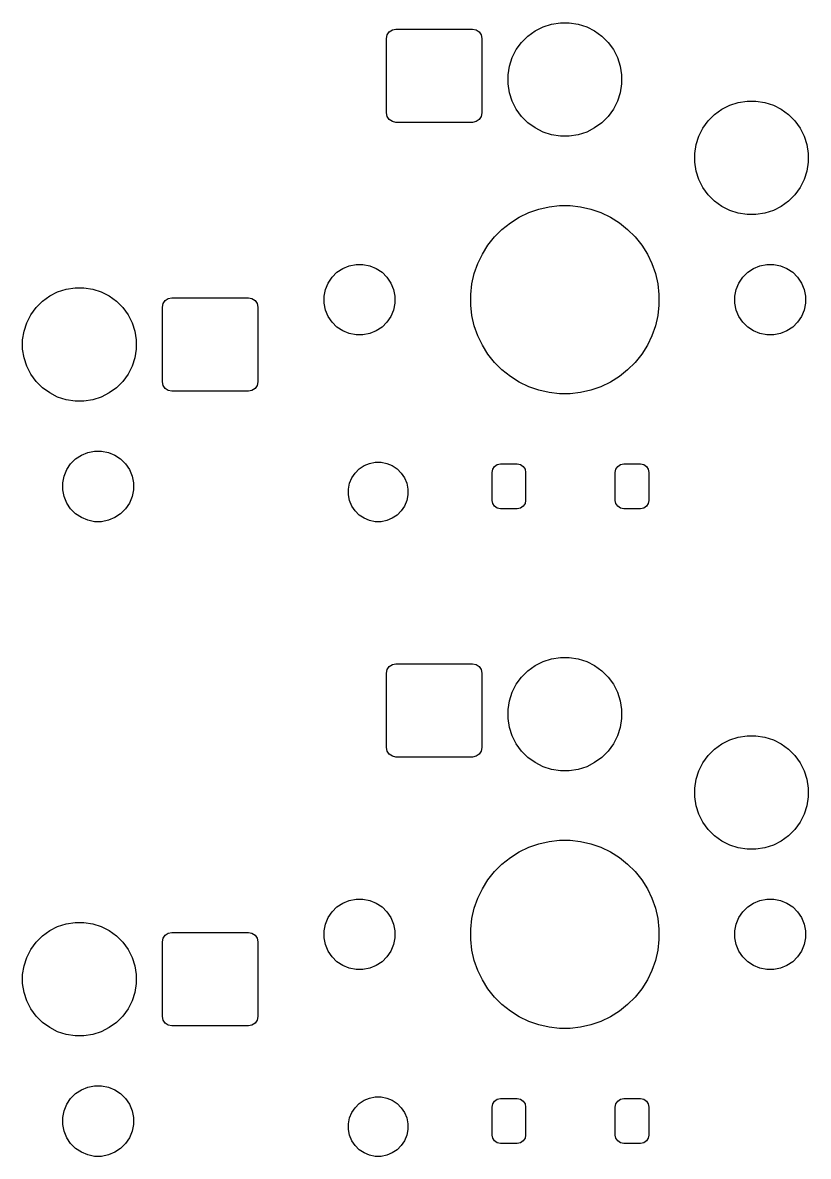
# Model space of a CAD drawing. Extents: x -0.25 to 5.63, y -3.37 to 0.69.
# Drawn here: x 1.554 to 2.383, y -0.51 to 0.686 of the extents above; entities that cross this region are included whole.
import ezdxf

# ---------------------------------------------------------------- set-up
doc = ezdxf.new("R2010")
doc.units = 0
doc.header["$MEASUREMENT"] = 0
doc.layers.add('BLACK', color=7, linetype='CONTINUOUS')

msp = doc.modelspace()

# ---------------------------------------------------------------- linework, layer by layer
at = {"layer": 'BLACK', "linetype": 'CONTINUOUS'}
for p, q in [((2.0946, 0.6772), (2.103, 0.6815)), ((2.103, 0.6815), (2.112, 0.6844)), ((2.112, 0.6844), (2.1213, 0.6858)), ((2.1213, 0.6858), (2.1307, 0.6858)), ((2.1307, 0.6858), (2.14, 0.6844)), ((2.14, 0.6844), (2.149, 0.6815)), ((2.149, 0.6815), (2.1574, 0.6772)), ((1.938, 0.6693), (1.9387, 0.6731)), ((1.9387, 0.6731), (1.9409, 0.6763)), ((1.9409, 0.6763), (1.9441, 0.6784)), ((1.9441, 0.6784), (1.9478, 0.6791)), ((1.9478, 0.6791), (2.0285, 0.6791)), ((2.0285, 0.6791), (2.0323, 0.6784)), ((2.0323, 0.6784), (2.0355, 0.6763)), ((2.0355, 0.6763), (2.0376, 0.6731)), ((2.0376, 0.6731), (2.0384, 0.6693)), ((2.0803, 0.665), (2.087, 0.6716)), ((2.087, 0.6716), (2.0946, 0.6772)), ((2.1574, 0.6772), (2.165, 0.6716)), ((2.165, 0.6716), (2.1716, 0.665)), ((1.938, 0.5906), (1.938, 0.6693)), ((2.0384, 0.6693), (2.0384, 0.5906)), ((2.0748, 0.6574), (2.0803, 0.665)), ((2.1716, 0.665), (2.1772, 0.6574)), ((2.0676, 0.64), (2.0705, 0.649)), ((2.0705, 0.649), (2.0748, 0.6574)), ((2.1772, 0.6574), (2.1815, 0.649)), ((2.1815, 0.649), (2.1844, 0.64)), ((2.0661, 0.6307), (2.0676, 0.64)), ((2.1844, 0.64), (2.1858, 0.6307)), ((2.0661, 0.6213), (2.0661, 0.6307)), ((2.1858, 0.6307), (2.1858, 0.6213)), ((2.0676, 0.612), (2.0661, 0.6213)), ((2.0705, 0.603), (2.0676, 0.612)), ((2.1844, 0.612), (2.1815, 0.603)), ((2.1858, 0.6213), (2.1844, 0.612)), ((2.0748, 0.5946), (2.0705, 0.603)), ((2.1815, 0.603), (2.1772, 0.5946)), ((2.2915, 0.5945), (2.2999, 0.5988)), ((2.2999, 0.5988), (2.3088, 0.6017)), ((2.3088, 0.6017), (2.3181, 0.6032)), ((2.3181, 0.6032), (2.3275, 0.6032)), ((2.3275, 0.6032), (2.3369, 0.6017)), ((2.3369, 0.6017), (2.3458, 0.5988)), ((2.3458, 0.5988), (2.3542, 0.5945)), ((1.9387, 0.5868), (1.938, 0.5906)), ((1.9409, 0.5836), (1.9387, 0.5868)), ((2.0376, 0.5868), (2.0355, 0.5836)), ((2.0384, 0.5906), (2.0376, 0.5868)), ((2.0803, 0.587), (2.0748, 0.5946)), ((2.087, 0.5803), (2.0803, 0.587)), ((2.1716, 0.587), (2.165, 0.5803)), ((2.1772, 0.5946), (2.1716, 0.587)), ((2.2772, 0.5823), (2.2838, 0.589)), ((2.2838, 0.589), (2.2915, 0.5945)), ((2.3542, 0.5945), (2.3618, 0.589)), ((2.3618, 0.589), (2.3685, 0.5823)), ((1.9441, 0.5815), (1.9409, 0.5836)), ((1.9478, 0.5807), (1.9441, 0.5815)), ((2.0285, 0.5807), (1.9478, 0.5807)), ((2.0323, 0.5815), (2.0285, 0.5807)), ((2.0355, 0.5836), (2.0323, 0.5815)), ((2.0946, 0.5748), (2.087, 0.5803)), ((2.103, 0.5705), (2.0946, 0.5748)), ((2.1574, 0.5748), (2.149, 0.5705)), ((2.165, 0.5803), (2.1574, 0.5748)), ((2.2674, 0.5663), (2.2716, 0.5747)), ((2.2716, 0.5747), (2.2772, 0.5823)), ((2.3685, 0.5823), (2.374, 0.5747)), ((2.374, 0.5747), (2.3783, 0.5663)), ((2.112, 0.5676), (2.103, 0.5705)), ((2.1213, 0.5661), (2.112, 0.5676)), ((2.1307, 0.5661), (2.1213, 0.5661)), ((2.14, 0.5676), (2.1307, 0.5661)), ((2.149, 0.5705), (2.14, 0.5676)), ((2.2645, 0.5573), (2.2674, 0.5663)), ((2.3783, 0.5663), (2.3812, 0.5573)), ((2.263, 0.548), (2.2645, 0.5573)), ((2.3812, 0.5573), (2.3827, 0.548)), ((2.263, 0.5386), (2.263, 0.548)), ((2.2645, 0.5293), (2.263, 0.5386)), ((2.3827, 0.5386), (2.3812, 0.5293)), ((2.3827, 0.548), (2.3827, 0.5386)), ((2.2674, 0.5203), (2.2645, 0.5293)), ((2.3812, 0.5293), (2.3783, 0.5203)), ((2.2716, 0.5119), (2.2674, 0.5203)), ((2.3783, 0.5203), (2.374, 0.5119)), ((2.2772, 0.5043), (2.2716, 0.5119)), ((2.2838, 0.4977), (2.2772, 0.5043)), ((2.3685, 0.5043), (2.3618, 0.4977)), ((2.374, 0.5119), (2.3685, 0.5043)), ((2.0985, 0.4892), (2.1093, 0.4917)), ((2.1093, 0.4917), (2.1204, 0.493)), ((2.1204, 0.493), (2.1316, 0.493)), ((2.1316, 0.493), (2.1426, 0.4917)), ((2.1426, 0.4917), (2.1535, 0.4892)), ((2.2915, 0.4921), (2.2838, 0.4977)), ((2.2999, 0.4878), (2.2915, 0.4921)), ((2.3542, 0.4921), (2.3458, 0.4878)), ((2.3618, 0.4977), (2.3542, 0.4921)), ((2.0685, 0.4748), (2.0779, 0.4807)), ((2.0779, 0.4807), (2.0879, 0.4855)), ((2.0879, 0.4855), (2.0985, 0.4892)), ((2.1535, 0.4892), (2.164, 0.4855)), ((2.164, 0.4855), (2.1741, 0.4807)), ((2.1741, 0.4807), (2.1835, 0.4748)), ((2.3088, 0.4849), (2.2999, 0.4878)), ((2.3181, 0.4835), (2.3088, 0.4849)), ((2.3275, 0.4835), (2.3181, 0.4835)), ((2.3369, 0.4849), (2.3275, 0.4835)), ((2.3458, 0.4878), (2.3369, 0.4849)), ((2.0519, 0.4599), (2.0597, 0.4678)), ((2.0597, 0.4678), (2.0685, 0.4748)), ((2.1835, 0.4748), (2.1922, 0.4678)), ((2.1922, 0.4678), (2.2001, 0.4599)), ((2.0449, 0.4512), (2.0519, 0.4599)), ((2.2001, 0.4599), (2.2071, 0.4512)), ((2.039, 0.4418), (2.0449, 0.4512)), ((2.2071, 0.4512), (2.213, 0.4418)), ((1.8986, 0.4295), (1.9058, 0.4309)), ((1.9058, 0.4309), (1.9131, 0.4309)), ((1.9131, 0.4309), (1.9203, 0.4295)), ((2.0305, 0.4212), (2.0341, 0.4317)), ((2.0341, 0.4317), (2.039, 0.4418)), ((2.213, 0.4418), (2.2178, 0.4317)), ((2.2178, 0.4317), (2.2215, 0.4212)), ((2.3317, 0.4295), (2.3389, 0.4309)), ((2.3389, 0.4309), (2.3462, 0.4309)), ((2.3462, 0.4309), (2.3534, 0.4295)), ((1.8805, 0.4174), (1.8857, 0.4226)), ((1.8857, 0.4226), (1.8918, 0.4267)), ((1.8918, 0.4267), (1.8986, 0.4295)), ((1.9203, 0.4295), (1.9271, 0.4267)), ((1.9271, 0.4267), (1.9332, 0.4226)), ((1.9332, 0.4226), (1.9384, 0.4174)), ((2.028, 0.4104), (2.0305, 0.4212)), ((2.2215, 0.4212), (2.224, 0.4104)), ((2.3136, 0.4174), (2.3188, 0.4226)), ((2.3188, 0.4226), (2.3249, 0.4267)), ((2.3249, 0.4267), (2.3317, 0.4295)), ((2.3534, 0.4295), (2.3602, 0.4267)), ((2.3602, 0.4267), (2.3662, 0.4226)), ((2.3662, 0.4226), (2.3714, 0.4174)), ((1.8737, 0.4046), (1.8765, 0.4113)), ((1.8765, 0.4113), (1.8805, 0.4174)), ((1.9384, 0.4174), (1.9424, 0.4113)), ((1.9424, 0.4113), (1.9452, 0.4046)), ((2.0267, 0.3993), (2.028, 0.4104)), ((2.224, 0.4104), (2.2252, 0.3993)), ((2.3067, 0.4046), (2.3095, 0.4113)), ((2.3095, 0.4113), (2.3136, 0.4174)), ((2.3714, 0.4174), (2.3755, 0.4113)), ((2.3755, 0.4113), (2.3783, 0.4046)), ((1.5752, 0.3921), (1.5828, 0.3976)), ((1.5828, 0.3976), (1.5912, 0.4019)), ((1.5912, 0.4019), (1.6002, 0.4048)), ((1.6002, 0.4048), (1.6095, 0.4063)), ((1.6095, 0.4063), (1.6189, 0.4063)), ((1.6189, 0.4063), (1.6282, 0.4048)), ((1.6282, 0.4048), (1.6371, 0.4019)), ((1.6371, 0.4019), (1.6455, 0.3976)), ((1.6455, 0.3976), (1.6532, 0.3921)), ((1.7047, 0.3928), (1.7078, 0.3949)), ((1.7078, 0.3949), (1.7116, 0.3957)), ((1.7116, 0.3957), (1.7923, 0.3957)), ((1.7923, 0.3957), (1.7961, 0.3949)), ((1.7961, 0.3949), (1.7993, 0.3928)), ((1.8722, 0.3974), (1.8737, 0.4046)), ((1.8722, 0.39), (1.8722, 0.3974)), ((1.9452, 0.4046), (1.9467, 0.3974)), ((1.9467, 0.3974), (1.9467, 0.39)), ((2.0267, 0.3881), (2.0267, 0.3993)), ((2.2252, 0.3993), (2.2252, 0.3881)), ((2.3053, 0.3974), (2.3067, 0.4046)), ((2.3053, 0.39), (2.3053, 0.3974)), ((2.3783, 0.4046), (2.3797, 0.3974)), ((2.3797, 0.3974), (2.3797, 0.39)), ((1.563, 0.3778), (1.5685, 0.3854)), ((1.5685, 0.3854), (1.5752, 0.3921)), ((1.6532, 0.3921), (1.6598, 0.3854)), ((1.6598, 0.3854), (1.6654, 0.3778)), ((1.7018, 0.3858), (1.7025, 0.3896)), ((1.7018, 0.3071), (1.7018, 0.3858)), ((1.7025, 0.3896), (1.7047, 0.3928)), ((1.7993, 0.3928), (1.8014, 0.3896)), ((1.8014, 0.3896), (1.8022, 0.3858)), ((1.8022, 0.3858), (1.8022, 0.3071)), ((1.8737, 0.3828), (1.8722, 0.39)), ((1.8765, 0.3761), (1.8737, 0.3828)), ((1.9452, 0.3828), (1.9424, 0.3761)), ((1.9467, 0.39), (1.9452, 0.3828)), ((2.028, 0.377), (2.0267, 0.3881)), ((2.2252, 0.3881), (2.224, 0.377)), ((2.3067, 0.3828), (2.3053, 0.39)), ((2.3095, 0.3761), (2.3067, 0.3828)), ((2.3783, 0.3828), (2.3755, 0.3761)), ((2.3797, 0.39), (2.3783, 0.3828)), ((1.5587, 0.3694), (1.563, 0.3778)), ((1.6654, 0.3778), (1.6696, 0.3694)), ((1.8805, 0.37), (1.8765, 0.3761)), ((1.9424, 0.3761), (1.9384, 0.37)), ((2.0305, 0.3662), (2.028, 0.377)), ((2.224, 0.377), (2.2215, 0.3662)), ((2.3136, 0.37), (2.3095, 0.3761)), ((2.3755, 0.3761), (2.3714, 0.37)), ((1.5543, 0.3512), (1.5558, 0.3605)), ((1.5558, 0.3605), (1.5587, 0.3694)), ((1.6696, 0.3694), (1.6726, 0.3605)), ((1.6726, 0.3605), (1.674, 0.3512)), ((1.8857, 0.3648), (1.8805, 0.37)), ((1.8918, 0.3607), (1.8857, 0.3648)), ((1.8986, 0.3579), (1.8918, 0.3607)), ((1.9271, 0.3607), (1.9203, 0.3579)), ((1.9332, 0.3648), (1.9271, 0.3607)), ((1.9384, 0.37), (1.9332, 0.3648)), ((2.0341, 0.3557), (2.0305, 0.3662)), ((2.2215, 0.3662), (2.2178, 0.3557)), ((2.3188, 0.3648), (2.3136, 0.37)), ((2.3249, 0.3607), (2.3188, 0.3648)), ((2.3317, 0.3579), (2.3249, 0.3607)), ((2.3602, 0.3607), (2.3534, 0.3579)), ((2.3662, 0.3648), (2.3602, 0.3607)), ((2.3714, 0.37), (2.3662, 0.3648)), ((1.5543, 0.3417), (1.5543, 0.3512)), ((1.674, 0.3512), (1.674, 0.3417)), ((1.9058, 0.3565), (1.8986, 0.3579)), ((1.9131, 0.3565), (1.9058, 0.3565)), ((1.9203, 0.3579), (1.9131, 0.3565)), ((2.039, 0.3456), (2.0341, 0.3557)), ((2.2178, 0.3557), (2.213, 0.3456)), ((2.3389, 0.3565), (2.3317, 0.3579)), ((2.3462, 0.3565), (2.3389, 0.3565)), ((2.3534, 0.3579), (2.3462, 0.3565)), ((1.5558, 0.3324), (1.5543, 0.3417)), ((1.674, 0.3417), (1.6726, 0.3324)), ((2.0449, 0.3362), (2.039, 0.3456)), ((2.0519, 0.3275), (2.0449, 0.3362)), ((2.2071, 0.3362), (2.2001, 0.3275)), ((2.213, 0.3456), (2.2071, 0.3362)), ((1.5587, 0.3235), (1.5558, 0.3324)), ((1.563, 0.3151), (1.5587, 0.3235)), ((1.6696, 0.3235), (1.6654, 0.3151)), ((1.6726, 0.3324), (1.6696, 0.3235)), ((2.0597, 0.3196), (2.0519, 0.3275)), ((2.2001, 0.3275), (2.1922, 0.3196)), ((1.5685, 0.3075), (1.563, 0.3151)), ((1.6654, 0.3151), (1.6598, 0.3075)), ((2.0685, 0.3126), (2.0597, 0.3196)), ((2.0779, 0.3067), (2.0685, 0.3126)), ((2.1835, 0.3126), (2.1741, 0.3067)), ((2.1922, 0.3196), (2.1835, 0.3126)), ((1.5752, 0.3008), (1.5685, 0.3075)), ((1.5828, 0.2953), (1.5752, 0.3008)), ((1.6532, 0.3008), (1.6455, 0.2953)), ((1.6598, 0.3075), (1.6532, 0.3008)), ((1.7025, 0.3033), (1.7018, 0.3071)), ((1.7047, 0.3001), (1.7025, 0.3033)), ((1.7078, 0.298), (1.7047, 0.3001)), ((1.7993, 0.3001), (1.7961, 0.298)), ((1.8014, 0.3033), (1.7993, 0.3001)), ((1.8022, 0.3071), (1.8014, 0.3033)), ((2.0879, 0.3019), (2.0779, 0.3067)), ((2.0985, 0.2982), (2.0879, 0.3019)), ((2.164, 0.3019), (2.1535, 0.2982)), ((2.1741, 0.3067), (2.164, 0.3019)), ((1.5912, 0.291), (1.5828, 0.2953)), ((1.6002, 0.2881), (1.5912, 0.291)), ((1.6095, 0.2866), (1.6002, 0.2881)), ((1.6282, 0.2881), (1.6189, 0.2866)), ((1.6371, 0.291), (1.6282, 0.2881)), ((1.6455, 0.2953), (1.6371, 0.291)), ((1.7116, 0.2972), (1.7078, 0.298)), ((1.7923, 0.2972), (1.7116, 0.2972)), ((1.7961, 0.298), (1.7923, 0.2972)), ((2.1093, 0.2957), (2.0985, 0.2982)), ((2.1204, 0.2944), (2.1093, 0.2957)), ((2.1316, 0.2944), (2.1204, 0.2944)), ((2.1426, 0.2957), (2.1316, 0.2944)), ((2.1535, 0.2982), (2.1426, 0.2957)), ((1.6189, 0.2866), (1.6095, 0.2866)), ((1.6101, 0.2258), (1.6162, 0.2298)), ((1.6162, 0.2298), (1.623, 0.2326)), ((1.623, 0.2326), (1.6302, 0.2341)), ((1.6302, 0.2341), (1.6375, 0.2341)), ((1.6375, 0.2341), (1.6447, 0.2326)), ((1.6447, 0.2326), (1.6515, 0.2298)), ((1.6515, 0.2298), (1.6576, 0.2258)), ((1.6009, 0.2145), (1.6049, 0.2206)), ((1.6049, 0.2206), (1.6101, 0.2258)), ((1.6576, 0.2258), (1.6628, 0.2206)), ((1.6628, 0.2206), (1.6668, 0.2145)), ((1.9048, 0.2109), (1.9092, 0.2153)), ((1.9092, 0.2153), (1.9143, 0.2187)), ((1.9143, 0.2187), (1.92, 0.2211)), ((1.92, 0.2211), (1.926, 0.2223)), ((1.926, 0.2223), (1.9322, 0.2223)), ((1.9322, 0.2223), (1.9383, 0.2211)), ((1.9383, 0.2211), (1.944, 0.2187)), ((1.944, 0.2187), (1.9491, 0.2153)), ((1.9491, 0.2153), (1.9535, 0.2109)), ((2.0499, 0.215), (2.0518, 0.2179)), ((2.0518, 0.2179), (2.0547, 0.2198)), ((2.0547, 0.2198), (2.0581, 0.2205)), ((2.0581, 0.2205), (2.0758, 0.2205)), ((2.0758, 0.2205), (2.0792, 0.2198)), ((2.0792, 0.2198), (2.0821, 0.2179)), ((2.0821, 0.2179), (2.084, 0.215)), ((2.1798, 0.215), (2.1817, 0.2179)), ((2.1817, 0.2179), (2.1846, 0.2198)), ((2.1846, 0.2198), (2.188, 0.2205)), ((2.188, 0.2205), (2.2057, 0.2205)), ((2.2057, 0.2205), (2.2091, 0.2198)), ((2.2091, 0.2198), (2.212, 0.2179)), ((2.212, 0.2179), (2.2139, 0.215)), ((1.5966, 0.2005), (1.5981, 0.2077)), ((1.5981, 0.2077), (1.6009, 0.2145)), ((1.6668, 0.2145), (1.6696, 0.2077)), ((1.6696, 0.2077), (1.6711, 0.2005)), ((1.899, 0.2001), (1.9014, 0.2058)), ((1.9014, 0.2058), (1.9048, 0.2109)), ((1.9535, 0.2109), (1.9569, 0.2058)), ((1.9569, 0.2058), (1.9593, 0.2001)), ((2.0492, 0.2116), (2.0499, 0.215)), ((2.0492, 0.1821), (2.0492, 0.2116)), ((2.084, 0.215), (2.0846, 0.2116)), ((2.0846, 0.2116), (2.0846, 0.1821)), ((2.1791, 0.2116), (2.1798, 0.215)), ((2.1791, 0.1821), (2.1791, 0.2116)), ((2.2139, 0.215), (2.2146, 0.2116)), ((2.2146, 0.2116), (2.2146, 0.1821)), ((1.5966, 0.1932), (1.5966, 0.2005)), ((1.5981, 0.186), (1.5966, 0.1932)), ((1.6711, 0.1932), (1.6696, 0.186)), ((1.6711, 0.2005), (1.6711, 0.1932)), ((1.8978, 0.194), (1.899, 0.2001)), ((1.8978, 0.1879), (1.8978, 0.194)), ((1.9593, 0.2001), (1.9605, 0.194)), ((1.9605, 0.194), (1.9605, 0.1879)), ((1.6009, 0.1792), (1.5981, 0.186)), ((1.6696, 0.186), (1.6668, 0.1792)), ((1.899, 0.1818), (1.8978, 0.1879)), ((1.9014, 0.1761), (1.899, 0.1818)), ((1.9593, 0.1818), (1.9569, 0.1761)), ((1.9605, 0.1879), (1.9593, 0.1818)), ((2.0499, 0.1787), (2.0492, 0.1821)), ((2.0846, 0.1821), (2.084, 0.1787)), ((2.1798, 0.1787), (2.1791, 0.1821)), ((2.2146, 0.1821), (2.2139, 0.1787)), ((1.6049, 0.1731), (1.6009, 0.1792)), ((1.6101, 0.1679), (1.6049, 0.1731)), ((1.6162, 0.1639), (1.6101, 0.1679)), ((1.6576, 0.1679), (1.6515, 0.1639)), ((1.6628, 0.1731), (1.6576, 0.1679)), ((1.6668, 0.1792), (1.6628, 0.1731)), ((1.9048, 0.171), (1.9014, 0.1761)), ((1.9092, 0.1666), (1.9048, 0.171)), ((1.9535, 0.171), (1.9491, 0.1666)), ((1.9569, 0.1761), (1.9535, 0.171)), ((2.0518, 0.1758), (2.0499, 0.1787)), ((2.0547, 0.1739), (2.0518, 0.1758)), ((2.0581, 0.1732), (2.0547, 0.1739)), ((2.0758, 0.1732), (2.0581, 0.1732)), ((2.0792, 0.1739), (2.0758, 0.1732)), ((2.0821, 0.1758), (2.0792, 0.1739)), ((2.084, 0.1787), (2.0821, 0.1758)), ((2.1817, 0.1758), (2.1798, 0.1787)), ((2.1846, 0.1739), (2.1817, 0.1758)), ((2.188, 0.1732), (2.1846, 0.1739)), ((2.2057, 0.1732), (2.188, 0.1732)), ((2.2091, 0.1739), (2.2057, 0.1732)), ((2.212, 0.1758), (2.2091, 0.1739)), ((2.2139, 0.1787), (2.212, 0.1758)), ((1.623, 0.1611), (1.6162, 0.1639)), ((1.6302, 0.1596), (1.623, 0.1611)), ((1.6375, 0.1596), (1.6302, 0.1596)), ((1.6447, 0.1611), (1.6375, 0.1596)), ((1.6515, 0.1639), (1.6447, 0.1611)), ((1.9143, 0.1632), (1.9092, 0.1666)), ((1.92, 0.1608), (1.9143, 0.1632)), ((1.926, 0.1596), (1.92, 0.1608)), ((1.9322, 0.1596), (1.926, 0.1596)), ((1.9383, 0.1608), (1.9322, 0.1596)), ((1.944, 0.1632), (1.9383, 0.1608)), ((1.9491, 0.1666), (1.944, 0.1632)), ((2.0946, 0.0079), (2.103, 0.0122)), ((2.103, 0.0122), (2.112, 0.0151)), ((2.112, 0.0151), (2.1213, 0.0165)), ((2.1213, 0.0165), (2.1307, 0.0165)), ((2.1307, 0.0165), (2.14, 0.0151)), ((2.14, 0.0151), (2.149, 0.0122)), ((2.149, 0.0122), (2.1574, 0.0079)), ((1.938, 0), (1.9387, 0.0038)), ((1.938, -0.0787), (1.938, 0)), ((1.9387, 0.0038), (1.9409, 0.007)), ((1.9409, 0.007), (1.9441, 0.0091)), ((1.9441, 0.0091), (1.9478, 0.0098)), ((1.9478, 0.0098), (2.0285, 0.0098)), ((2.0285, 0.0098), (2.0323, 0.0091)), ((2.0323, 0.0091), (2.0355, 0.007)), ((2.0355, 0.007), (2.0376, 0.0038)), ((2.0376, 0.0038), (2.0384, 0)), ((2.0384, 0), (2.0384, -0.0787)), ((2.0803, -0.0043), (2.087, 0.0023)), ((2.087, 0.0023), (2.0946, 0.0079)), ((2.1574, 0.0079), (2.165, 0.0023)), ((2.165, 0.0023), (2.1716, -0.0043)), ((2.0705, -0.0203), (2.0748, -0.0119)), ((2.0748, -0.0119), (2.0803, -0.0043)), ((2.1716, -0.0043), (2.1772, -0.0119)), ((2.1772, -0.0119), (2.1815, -0.0203)), ((2.0676, -0.0293), (2.0705, -0.0203)), ((2.1815, -0.0203), (2.1844, -0.0293)), ((2.0661, -0.0386), (2.0676, -0.0293)), ((2.1844, -0.0293), (2.1858, -0.0386)), ((2.0661, -0.048), (2.0661, -0.0386)), ((2.1858, -0.0386), (2.1858, -0.048)), ((2.0676, -0.0573), (2.0661, -0.048)), ((2.0705, -0.0663), (2.0676, -0.0573)), ((2.1844, -0.0573), (2.1815, -0.0663)), ((2.1858, -0.048), (2.1844, -0.0573)), ((2.0748, -0.0747), (2.0705, -0.0663)), ((2.1815, -0.0663), (2.1772, -0.0747)), ((2.2915, -0.0748), (2.2999, -0.0705)), ((2.2999, -0.0705), (2.3088, -0.0676)), ((2.3088, -0.0676), (2.3181, -0.0661)), ((2.3181, -0.0661), (2.3275, -0.0661)), ((2.3275, -0.0661), (2.3369, -0.0676)), ((2.3369, -0.0676), (2.3458, -0.0705)), ((2.3458, -0.0705), (2.3542, -0.0748)), ((1.9387, -0.0825), (1.938, -0.0787)), ((1.9409, -0.0857), (1.9387, -0.0825)), ((2.0376, -0.0825), (2.0355, -0.0857)), ((2.0384, -0.0787), (2.0376, -0.0825)), ((2.0803, -0.0823), (2.0748, -0.0747)), ((2.087, -0.089), (2.0803, -0.0823)), ((2.1716, -0.0823), (2.165, -0.089)), ((2.1772, -0.0747), (2.1716, -0.0823)), ((2.2772, -0.087), (2.2838, -0.0803)), ((2.2838, -0.0803), (2.2915, -0.0748)), ((2.3542, -0.0748), (2.3618, -0.0803)), ((2.3618, -0.0803), (2.3685, -0.087)), ((1.9441, -0.0878), (1.9409, -0.0857)), ((1.9478, -0.0886), (1.9441, -0.0878)), ((2.0285, -0.0886), (1.9478, -0.0886)), ((2.0323, -0.0878), (2.0285, -0.0886)), ((2.0355, -0.0857), (2.0323, -0.0878)), ((2.0946, -0.0945), (2.087, -0.089)), ((2.103, -0.0988), (2.0946, -0.0945)), ((2.1574, -0.0945), (2.149, -0.0988)), ((2.165, -0.089), (2.1574, -0.0945)), ((2.2674, -0.103), (2.2716, -0.0946)), ((2.2716, -0.0946), (2.2772, -0.087)), ((2.3685, -0.087), (2.374, -0.0946)), ((2.374, -0.0946), (2.3783, -0.103)), ((2.112, -0.1017), (2.103, -0.0988)), ((2.1213, -0.1032), (2.112, -0.1017)), ((2.1307, -0.1032), (2.1213, -0.1032)), ((2.14, -0.1017), (2.1307, -0.1032)), ((2.149, -0.0988), (2.14, -0.1017)), ((2.2645, -0.112), (2.2674, -0.103)), ((2.3783, -0.103), (2.3812, -0.112)), ((2.263, -0.1213), (2.2645, -0.112)), ((2.3812, -0.112), (2.3827, -0.1213)), ((2.263, -0.1307), (2.263, -0.1213)), ((2.2645, -0.14), (2.263, -0.1307)), ((2.3827, -0.1307), (2.3812, -0.14)), ((2.3827, -0.1213), (2.3827, -0.1307)), ((2.2674, -0.149), (2.2645, -0.14)), ((2.3812, -0.14), (2.3783, -0.149)), ((2.2716, -0.1574), (2.2674, -0.149)), ((2.3783, -0.149), (2.374, -0.1574)), ((2.2772, -0.165), (2.2716, -0.1574)), ((2.2838, -0.1716), (2.2772, -0.165)), ((2.3685, -0.165), (2.3618, -0.1716)), ((2.374, -0.1574), (2.3685, -0.165)), ((2.0985, -0.1801), (2.1093, -0.1776)), ((2.1093, -0.1776), (2.1204, -0.1763)), ((2.1204, -0.1763), (2.1316, -0.1763)), ((2.1316, -0.1763), (2.1426, -0.1776)), ((2.1426, -0.1776), (2.1535, -0.1801)), ((2.2915, -0.1772), (2.2838, -0.1716)), ((2.2999, -0.1815), (2.2915, -0.1772)), ((2.3542, -0.1772), (2.3458, -0.1815)), ((2.3618, -0.1716), (2.3542, -0.1772)), ((2.0685, -0.1945), (2.0779, -0.1886)), ((2.0779, -0.1886), (2.0879, -0.1837)), ((2.0879, -0.1837), (2.0985, -0.1801)), ((2.1535, -0.1801), (2.164, -0.1837)), ((2.164, -0.1837), (2.1741, -0.1886)), ((2.1741, -0.1886), (2.1835, -0.1945)), ((2.3088, -0.1844), (2.2999, -0.1815)), ((2.3181, -0.1858), (2.3088, -0.1844)), ((2.3275, -0.1858), (2.3181, -0.1858)), ((2.3369, -0.1844), (2.3275, -0.1858)), ((2.3458, -0.1815), (2.3369, -0.1844)), ((2.0519, -0.2093), (2.0597, -0.2015)), ((2.0597, -0.2015), (2.0685, -0.1945)), ((2.1835, -0.1945), (2.1922, -0.2015)), ((2.1922, -0.2015), (2.2001, -0.2093)), ((2.0449, -0.2181), (2.0519, -0.2093)), ((2.2001, -0.2093), (2.2071, -0.2181)), ((2.039, -0.2275), (2.0449, -0.2181)), ((2.2071, -0.2181), (2.213, -0.2275)), ((1.8986, -0.2398), (1.9058, -0.2384)), ((1.9058, -0.2384), (1.9131, -0.2384)), ((1.9131, -0.2384), (1.9203, -0.2398)), ((2.0305, -0.2481), (2.0341, -0.2375)), ((2.0341, -0.2375), (2.039, -0.2275)), ((2.213, -0.2275), (2.2178, -0.2375)), ((2.2178, -0.2375), (2.2215, -0.2481)), ((2.3317, -0.2398), (2.3389, -0.2384)), ((2.3389, -0.2384), (2.3462, -0.2384)), ((2.3462, -0.2384), (2.3534, -0.2398)), ((1.8805, -0.2519), (1.8857, -0.2467)), ((1.8857, -0.2467), (1.8918, -0.2426)), ((1.8918, -0.2426), (1.8986, -0.2398)), ((1.9203, -0.2398), (1.9271, -0.2426)), ((1.9271, -0.2426), (1.9332, -0.2467)), ((1.9332, -0.2467), (1.9384, -0.2519)), ((2.028, -0.2589), (2.0305, -0.2481)), ((2.2215, -0.2481), (2.224, -0.2589)), ((2.3136, -0.2519), (2.3188, -0.2467)), ((2.3188, -0.2467), (2.3249, -0.2426)), ((2.3249, -0.2426), (2.3317, -0.2398)), ((2.3534, -0.2398), (2.3602, -0.2426)), ((2.3602, -0.2426), (2.3662, -0.2467)), ((2.3662, -0.2467), (2.3714, -0.2519)), ((1.6002, -0.2645), (1.6095, -0.263)), ((1.6095, -0.263), (1.6189, -0.263)), ((1.6189, -0.263), (1.6282, -0.2645)), ((1.8737, -0.2647), (1.8765, -0.258)), ((1.8765, -0.258), (1.8805, -0.2519)), ((1.9384, -0.2519), (1.9424, -0.258)), ((1.9424, -0.258), (1.9452, -0.2647)), ((2.0267, -0.27), (2.028, -0.2589)), ((2.224, -0.2589), (2.2252, -0.27)), ((2.3067, -0.2647), (2.3095, -0.258)), ((2.3095, -0.258), (2.3136, -0.2519)), ((2.3714, -0.2519), (2.3755, -0.258)), ((2.3755, -0.258), (2.3783, -0.2647)), ((1.5752, -0.2772), (1.5828, -0.2716)), ((1.5828, -0.2716), (1.5912, -0.2674)), ((1.5912, -0.2674), (1.6002, -0.2645)), ((1.6282, -0.2645), (1.6371, -0.2674)), ((1.6371, -0.2674), (1.6455, -0.2716)), ((1.6455, -0.2716), (1.6532, -0.2772)), ((1.7047, -0.2765), (1.7078, -0.2744)), ((1.7078, -0.2744), (1.7116, -0.2736)), ((1.7116, -0.2736), (1.7923, -0.2736)), ((1.7923, -0.2736), (1.7961, -0.2744)), ((1.7961, -0.2744), (1.7993, -0.2765)), ((1.8722, -0.2719), (1.8737, -0.2647)), ((1.8722, -0.2793), (1.8722, -0.2719)), ((1.9452, -0.2647), (1.9467, -0.2719)), ((1.9467, -0.2719), (1.9467, -0.2793)), ((2.0267, -0.2812), (2.0267, -0.27)), ((2.2252, -0.27), (2.2252, -0.2812)), ((2.3053, -0.2719), (2.3067, -0.2647)), ((2.3053, -0.2793), (2.3053, -0.2719)), ((2.3783, -0.2647), (2.3797, -0.2719)), ((2.3797, -0.2719), (2.3797, -0.2793)), ((1.563, -0.2915), (1.5685, -0.2838)), ((1.5685, -0.2838), (1.5752, -0.2772)), ((1.6532, -0.2772), (1.6598, -0.2838)), ((1.6598, -0.2838), (1.6654, -0.2915)), ((1.7018, -0.2835), (1.7025, -0.2797)), ((1.7018, -0.3622), (1.7018, -0.2835)), ((1.7025, -0.2797), (1.7047, -0.2765)), ((1.7993, -0.2765), (1.8014, -0.2797)), ((1.8014, -0.2797), (1.8022, -0.2835)), ((1.8022, -0.2835), (1.8022, -0.3622)), ((1.8737, -0.2864), (1.8722, -0.2793)), ((1.8765, -0.2932), (1.8737, -0.2864)), ((1.9452, -0.2864), (1.9424, -0.2932)), ((1.9467, -0.2793), (1.9452, -0.2864)), ((2.028, -0.2922), (2.0267, -0.2812)), ((2.2252, -0.2812), (2.224, -0.2922)), ((2.3067, -0.2864), (2.3053, -0.2793)), ((2.3095, -0.2932), (2.3067, -0.2864)), ((2.3783, -0.2864), (2.3755, -0.2932)), ((2.3797, -0.2793), (2.3783, -0.2864)), ((1.5587, -0.2999), (1.563, -0.2915)), ((1.6654, -0.2915), (1.6696, -0.2999)), ((1.8805, -0.2993), (1.8765, -0.2932)), ((1.9424, -0.2932), (1.9384, -0.2993)), ((2.0305, -0.3031), (2.028, -0.2922)), ((2.224, -0.2922), (2.2215, -0.3031)), ((2.3136, -0.2993), (2.3095, -0.2932)), ((2.3755, -0.2932), (2.3714, -0.2993)), ((1.5543, -0.3181), (1.5558, -0.3088)), ((1.5558, -0.3088), (1.5587, -0.2999)), ((1.6696, -0.2999), (1.6726, -0.3088)), ((1.6726, -0.3088), (1.674, -0.3181)), ((1.8857, -0.3045), (1.8805, -0.2993)), ((1.8918, -0.3086), (1.8857, -0.3045)), ((1.8986, -0.3114), (1.8918, -0.3086)), ((1.9271, -0.3086), (1.9203, -0.3114)), ((1.9332, -0.3045), (1.9271, -0.3086)), ((1.9384, -0.2993), (1.9332, -0.3045)), ((2.0341, -0.3136), (2.0305, -0.3031)), ((2.2215, -0.3031), (2.2178, -0.3136)), ((2.3188, -0.3045), (2.3136, -0.2993)), ((2.3249, -0.3086), (2.3188, -0.3045)), ((2.3317, -0.3114), (2.3249, -0.3086)), ((2.3602, -0.3086), (2.3534, -0.3114)), ((2.3662, -0.3045), (2.3602, -0.3086)), ((2.3714, -0.2993), (2.3662, -0.3045)), ((1.5543, -0.3275), (1.5543, -0.3181)), ((1.674, -0.3181), (1.674, -0.3275)), ((1.9058, -0.3128), (1.8986, -0.3114)), ((1.9131, -0.3128), (1.9058, -0.3128)), ((1.9203, -0.3114), (1.9131, -0.3128)), ((2.039, -0.3237), (2.0341, -0.3136)), ((2.2178, -0.3136), (2.213, -0.3237)), ((2.3389, -0.3128), (2.3317, -0.3114)), ((2.3462, -0.3128), (2.3389, -0.3128)), ((2.3534, -0.3114), (2.3462, -0.3128)), ((1.5558, -0.3369), (1.5543, -0.3275)), ((1.674, -0.3275), (1.6726, -0.3369)), ((2.0449, -0.3331), (2.039, -0.3237)), ((2.0519, -0.3418), (2.0449, -0.3331)), ((2.2071, -0.3331), (2.2001, -0.3418)), ((2.213, -0.3237), (2.2071, -0.3331)), ((1.5587, -0.3458), (1.5558, -0.3369)), ((1.563, -0.3542), (1.5587, -0.3458)), ((1.6696, -0.3458), (1.6654, -0.3542)), ((1.6726, -0.3369), (1.6696, -0.3458)), ((2.0597, -0.3497), (2.0519, -0.3418)), ((2.2001, -0.3418), (2.1922, -0.3497)), ((1.5685, -0.3618), (1.563, -0.3542)), ((1.6654, -0.3542), (1.6598, -0.3618)), ((2.0685, -0.3567), (2.0597, -0.3497)), ((2.0779, -0.3626), (2.0685, -0.3567)), ((2.1835, -0.3567), (2.1741, -0.3626)), ((2.1922, -0.3497), (2.1835, -0.3567)), ((1.5752, -0.3685), (1.5685, -0.3618)), ((1.5828, -0.374), (1.5752, -0.3685)), ((1.6532, -0.3685), (1.6455, -0.374)), ((1.6598, -0.3618), (1.6532, -0.3685)), ((1.7025, -0.366), (1.7018, -0.3622)), ((1.7047, -0.3692), (1.7025, -0.366)), ((1.7078, -0.3713), (1.7047, -0.3692)), ((1.7993, -0.3692), (1.7961, -0.3713)), ((1.8014, -0.366), (1.7993, -0.3692)), ((1.8022, -0.3622), (1.8014, -0.366)), ((2.0879, -0.3674), (2.0779, -0.3626)), ((2.0985, -0.3711), (2.0879, -0.3674)), ((2.164, -0.3674), (2.1535, -0.3711)), ((2.1741, -0.3626), (2.164, -0.3674)), ((1.5912, -0.3783), (1.5828, -0.374)), ((1.6002, -0.3812), (1.5912, -0.3783)), ((1.6095, -0.3827), (1.6002, -0.3812)), ((1.6282, -0.3812), (1.6189, -0.3827)), ((1.6371, -0.3783), (1.6282, -0.3812)), ((1.6455, -0.374), (1.6371, -0.3783)), ((1.7116, -0.372), (1.7078, -0.3713)), ((1.7923, -0.372), (1.7116, -0.372)), ((1.7961, -0.3713), (1.7923, -0.372)), ((2.1093, -0.3736), (2.0985, -0.3711)), ((2.1204, -0.3748), (2.1093, -0.3736)), ((2.1316, -0.3748), (2.1204, -0.3748)), ((2.1426, -0.3736), (2.1316, -0.3748)), ((2.1535, -0.3711), (2.1426, -0.3736)), ((1.6189, -0.3827), (1.6095, -0.3827)), ((1.6101, -0.4435), (1.6162, -0.4395)), ((1.6162, -0.4395), (1.623, -0.4366)), ((1.623, -0.4366), (1.6302, -0.4352)), ((1.6302, -0.4352), (1.6375, -0.4352)), ((1.6375, -0.4352), (1.6447, -0.4366)), ((1.6447, -0.4366), (1.6515, -0.4395)), ((1.6515, -0.4395), (1.6576, -0.4435)), ((1.6009, -0.4548), (1.6049, -0.4487)), ((1.6049, -0.4487), (1.6101, -0.4435)), ((1.6576, -0.4435), (1.6628, -0.4487)), ((1.6628, -0.4487), (1.6668, -0.4548)), ((1.9048, -0.4584), (1.9092, -0.454)), ((1.9092, -0.454), (1.9143, -0.4506)), ((1.9143, -0.4506), (1.92, -0.4482)), ((1.92, -0.4482), (1.926, -0.447)), ((1.926, -0.447), (1.9322, -0.447)), ((1.9322, -0.447), (1.9383, -0.4482)), ((1.9383, -0.4482), (1.944, -0.4506)), ((1.944, -0.4506), (1.9491, -0.454)), ((1.9491, -0.454), (1.9535, -0.4584)), ((2.0492, -0.4577), (2.0499, -0.4543)), ((2.0499, -0.4543), (2.0518, -0.4514)), ((2.0518, -0.4514), (2.0547, -0.4495)), ((2.0547, -0.4495), (2.0581, -0.4488)), ((2.0581, -0.4488), (2.0758, -0.4488)), ((2.0758, -0.4488), (2.0792, -0.4495)), ((2.0792, -0.4495), (2.0821, -0.4514)), ((2.0821, -0.4514), (2.084, -0.4543)), ((2.084, -0.4543), (2.0846, -0.4577)), ((2.1791, -0.4577), (2.1798, -0.4543)), ((2.1798, -0.4543), (2.1817, -0.4514)), ((2.1817, -0.4514), (2.1846, -0.4495)), ((2.1846, -0.4495), (2.188, -0.4488)), ((2.188, -0.4488), (2.2057, -0.4488)), ((2.2057, -0.4488), (2.2091, -0.4495)), ((2.2091, -0.4495), (2.212, -0.4514)), ((2.212, -0.4514), (2.2139, -0.4543)), ((2.2139, -0.4543), (2.2146, -0.4577)), ((1.5966, -0.4688), (1.5981, -0.4616)), ((1.5981, -0.4616), (1.6009, -0.4548)), ((1.6668, -0.4548), (1.6696, -0.4616)), ((1.6696, -0.4616), (1.6711, -0.4688)), ((1.899, -0.4692), (1.9014, -0.4635)), ((1.9014, -0.4635), (1.9048, -0.4584)), ((1.9535, -0.4584), (1.9569, -0.4635)), ((1.9569, -0.4635), (1.9593, -0.4692)), ((2.0492, -0.4872), (2.0492, -0.4577)), ((2.0846, -0.4577), (2.0846, -0.4872)), ((2.1791, -0.4872), (2.1791, -0.4577)), ((2.2146, -0.4577), (2.2146, -0.4872)), ((1.5966, -0.4761), (1.5966, -0.4688)), ((1.5981, -0.4833), (1.5966, -0.4761)), ((1.6711, -0.4761), (1.6696, -0.4833)), ((1.6711, -0.4688), (1.6711, -0.4761)), ((1.8978, -0.4753), (1.899, -0.4692)), ((1.8978, -0.4814), (1.8978, -0.4753)), ((1.9593, -0.4692), (1.9605, -0.4753)), ((1.9605, -0.4753), (1.9605, -0.4814)), ((1.6009, -0.4901), (1.5981, -0.4833)), ((1.6049, -0.4962), (1.6009, -0.4901)), ((1.6668, -0.4901), (1.6628, -0.4962)), ((1.6696, -0.4833), (1.6668, -0.4901)), ((1.899, -0.4875), (1.8978, -0.4814)), ((1.9014, -0.4932), (1.899, -0.4875)), ((1.9593, -0.4875), (1.9569, -0.4932)), ((1.9605, -0.4814), (1.9593, -0.4875)), ((2.0499, -0.4906), (2.0492, -0.4872)), ((2.0846, -0.4872), (2.084, -0.4906)), ((2.1798, -0.4906), (2.1791, -0.4872)), ((2.2146, -0.4872), (2.2139, -0.4906)), ((1.6101, -0.5014), (1.6049, -0.4962)), ((1.6162, -0.5054), (1.6101, -0.5014)), ((1.6576, -0.5014), (1.6515, -0.5054)), ((1.6628, -0.4962), (1.6576, -0.5014)), ((1.9048, -0.4983), (1.9014, -0.4932)), ((1.9092, -0.5027), (1.9048, -0.4983)), ((1.9535, -0.4983), (1.9491, -0.5027)), ((1.9569, -0.4932), (1.9535, -0.4983)), ((2.0518, -0.4935), (2.0499, -0.4906)), ((2.0547, -0.4954), (2.0518, -0.4935)), ((2.0581, -0.4961), (2.0547, -0.4954)), ((2.0758, -0.4961), (2.0581, -0.4961)), ((2.0792, -0.4954), (2.0758, -0.4961)), ((2.0821, -0.4935), (2.0792, -0.4954)), ((2.084, -0.4906), (2.0821, -0.4935)), ((2.1817, -0.4935), (2.1798, -0.4906)), ((2.1846, -0.4954), (2.1817, -0.4935)), ((2.188, -0.4961), (2.1846, -0.4954)), ((2.2057, -0.4961), (2.188, -0.4961)), ((2.2091, -0.4954), (2.2057, -0.4961)), ((2.212, -0.4935), (2.2091, -0.4954)), ((2.2139, -0.4906), (2.212, -0.4935)), ((1.623, -0.5082), (1.6162, -0.5054)), ((1.6302, -0.5097), (1.623, -0.5082)), ((1.6375, -0.5097), (1.6302, -0.5097)), ((1.6447, -0.5082), (1.6375, -0.5097)), ((1.6515, -0.5054), (1.6447, -0.5082)), ((1.9143, -0.5061), (1.9092, -0.5027)), ((1.92, -0.5085), (1.9143, -0.5061)), ((1.926, -0.5097), (1.92, -0.5085)), ((1.9322, -0.5097), (1.926, -0.5097)), ((1.9383, -0.5085), (1.9322, -0.5097)), ((1.944, -0.5061), (1.9383, -0.5085)), ((1.9491, -0.5027), (1.944, -0.5061))]:
    msp.add_line(p, q, dxfattribs=at)

doc.saveas('drawing.dxf')
